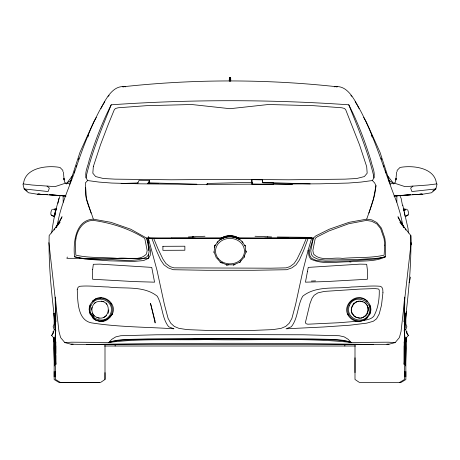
<?xml version="1.0" encoding="UTF-8"?>
<svg xmlns="http://www.w3.org/2000/svg" width="460" height="460" viewBox="0 0 460 460"><rect width="100%" height="100%" fill="white"/><g stroke="black" fill="none" stroke-linecap="round" stroke-linejoin="round"><path stroke-width="0.69" d="M54.159 376.809L54.159 371.484M54.159 337.864L54.159 379.534L58.926 382.409L99.394 382.409M54.159 315.169L54.159 324.766M54.475 354.827L54.475 365.838L54.475 337.807M54.475 353.562L54.475 342.527M54.475 315.203L54.475 324.708M55.493 376.746L55.493 371.421M55.493 330.188L55.493 379.471L60.26 382.346L100.723 382.346L105.001 379.471L105.001 372.623M55.493 317.164L55.493 301.369M55.809 363.584L55.809 355.43M55.809 353.498L55.827 341.929M354.999 372.623L354.999 357.794M404.19 345.839L404.162 364.481M404.507 301.369L404.507 379.471L399.74 382.346M405.536 345.897L405.536 365.832L405.536 337.801M405.536 324.702L405.536 314.548M405.852 337.858L405.852 379.529L401.085 382.409L359.277 382.346L354.999 379.471L354.999 344.252M405.852 324.76L405.852 315.163M229.362 81.23L229.39 77.59L229.218 81.029M244.415 257.335L244.433 255.944L245.979 251.93L245.094 245.899L241.063 240.488C234.45 235.888 225.532 235.756 218.943 240.488L214.912 245.893L214.095 251.89L216.148 257.456L220.403 262.091L226.538 264.787L233.473 264.845L239.671 262.229L243.869 257.473L244.433 255.944M64.112 179.992L63.422 172.132M406.329 337.617L406.289 340.423L405.691 342.637L405.536 341.993M403.322 227.119L400.177 213.354L396.796 202.187L396.888 196.052M251.953 184.494L251.994 182.298L207.305 183.465L206.73 184.696M396.02 179.733L396.048 178.313L395.456 182.074L394.473 183.166L391.069 183.701M367.569 301.645L367.137 301.047C356.08 290.111 339.026 307.228 350.388 318.067C361.255 328.336 378.534 312.691 367.137 301.047M405.536 364.579L406.289 348.185L406.082 339.48M96.767 298.413C77.303 308.815 100.148 332.781 111.544 315.249L112.389 313.973C117.725 302.571 101.148 291.812 92.73 301.197M55.395 339.767L51.629 335.472L53.199 333.264L54.291 329.653L55.275 329.049L55.614 327.669C51.98 297.137 48.352 266.323 49.162 235.526L60.111 221.881L57.695 225.377M402.304 225.377L399.889 221.881L410.837 235.526C411.545 266.323 408.106 297.137 404.386 327.669L404.725 329.049L405.709 329.653L406.801 333.264L408.371 335.472L404.604 339.767M55.234 297.108L55.257 305.423M251.7 182.476L251.856 179.636L262.493 179.871L262.821 182.804L273.326 182.965L273.487 184.627L252.321 184.184L251.856 179.636M262.418 181.217L262.493 179.871M273.246 184.391L273.326 182.965M148.586 183.661L148.632 182.85L196.868 184.19M53.929 339.486L53.722 348.185L54.504 364.544M51.652 233.03C53.348 220.374 55.879 207.391 60.26 195.373M89.562 311.127L89.596 310.707M85.658 187.565C83.996 198.611 90.338 208.8 93.311 219.15L110.958 222.329L130.795 229.241L146.7 238.148L220.869 238.096L226.435 236.06L233.565 236.06L239.131 238.096L272.918 238.199L313.3 238.148L315.807 235.899L329.205 229.241L349.042 222.329L366.689 219.15L371.864 219.897L376.843 222.559L381.461 228.189L384.801 238.079L385.675 244.91L385.48 256.778C374.877 262.148 362.428 260.458 350.951 261.786C337.611 261.487 323.029 265.086 310.609 259.014L309.062 256.226L308.137 250.217L311.673 238.148L313.3 238.148L310.77 250.706L311.472 254.679L313.329 256.996L317.567 259.06L325.197 260.061L357.546 259.509L379.736 258.083L385.48 256.778L374.739 259.101L350.865 260.826L326.226 261.435L316.457 260.573L311.483 258.325L309.798 255.461L309.448 250.689L313.3 238.148M437 184.293L435.844 188.939L431.509 192.769L422.268 194.281L412.436 194.643L418.077 194.35M54.93 214.722L54.809 215.671L56.246 208.518L56.126 208.8M410.837 235.526L410.935 244.519L401.039 331.459L399.378 337.588L395.163 342.596L389.016 344.206L385.319 344.385L86.394 344.528L70.984 344.206L64.837 342.596L60.622 337.588L58.96 331.459L48.886 242.673M397.055 171.603L397.198 170.303L399.993 167.474C412.539 165.054 435.045 167.538 436.471 183.799M404.742 305.423L404.765 297.108M251.994 182.298L251.976 183.287M262.62 182.436L310.218 183.891M96.979 317.44C110.354 322.402 113.005 299.075 98.572 301.467C90.557 302.433 89.447 314.812 97.008 317.44M91.114 213.101L86.428 198.467L85.336 182.965L87.596 180.538L99.049 182.091L111.791 183.057L140.139 183.822L200.272 184.42L319.861 183.822L348.209 183.057L360.95 182.091L372.404 180.538L374.664 182.965L375.947 185.598C375.107 197.288 370.501 208.196 366.689 219.15M363.02 301.823C355.258 298.252 347.225 309.39 353.803 315.577C365.395 325.548 375.923 302.95 359.818 301.185M55.827 330.303L55.016 337.559L55.056 340.365L55.654 342.579L55.809 341.935M23.529 183.799C24.955 167.538 47.461 165.054 60.007 167.474L62.801 170.303L62.945 171.603M55.447 338.203L55.056 348.122L55.838 364.481M307.573 238.516L238.958 238.585L234.324 236.791L234.404 236.267L230 235.733L225.595 236.267L220.869 238.096L146.7 238.148L149.23 250.706L148.528 254.679L148.517 258.325L143.543 260.573L133.774 261.435L109.135 260.826L85.261 259.101L74.52 256.778C73.117 242.851 75.313 220.001 93.311 219.15M396.577 172.132L395.887 179.992M207.063 184.862L207.305 183.465M226.435 265.351L226.538 264.787M375.947 185.598L373.572 198.467L368.885 213.101M57.931 203.274L58.857 198.415M369.828 314.226L370.731 309.626L369.8 304.98M91.431 310.046L91.983 307.274M108.157 313.369L108.847 309.908M351.359 309.626C351.365 306.366 353.527 303.094 356.569 301.841M90.2 304.98L89.246 309.626L90.171 314.226M55.562 210.427L54.251 216.804L55.562 210.427L54.171 209.386L54.694 209.012L56.131 209.15L52.4 209.329M55.493 211.64L55.879 209.823M53.193 331.171L52.889 333.563L51.629 335.472M56.672 227.142L59.484 214.791C63.537 199.042 70.386 184.207 75.722 168.877C82.38 149.132 89.677 129.524 99.325 111.015C104.926 101.28 111.998 84.318 125.724 86.802M85.859 177.945C91.563 152.72 101.671 128.766 111.222 104.799C190.262 99.348 269.738 99.348 348.778 104.799C357.926 122.607 365.004 141.41 370.904 160.517C372.071 166.974 376.832 174.334 372.404 180.538M112.389 313.973L111.544 315.249M54.493 341.993L54.32 342.642L53.722 340.429L53.682 337.623M409.141 282.779L410.556 277.046M367.615 312.875C368.874 310.08 368.058 305.871 365.809 303.698M58.765 223.106L59.121 221.743L58.42 223.997M308.137 250.217L302.939 270.532L295.59 304.52L291.887 318.435L289.202 323.248L285.735 326.41L281.152 328.331L273.067 329.601L253.046 330.412L230 330.705L206.954 330.412L186.933 329.601L178.848 328.331L174.265 326.41L170.798 323.248L168.113 318.435L164.41 304.52L157.061 270.532L148.327 238.148L174.058 238.648L221.041 238.585L225.676 236.791L230 236.267L234.324 236.791M404.742 313.898L404.944 313.093L404.179 321.649M406.082 313.956C407.065 305.44 405.024 325.358 405.536 321.109M234.019 236.227L239.131 238.096L311.673 238.148L306.205 238.642L301.892 249.078L297.12 259.02L294.101 263.511L289.898 266.65L286.017 267.864L270.779 268.191L173.983 267.864L170.102 266.65L165.899 263.511L162.88 259.02L158.108 249.078L153.795 238.642L148.327 238.148L150.38 238.332L149.88 238.245M74.112 172.902L74.767 170.89M76.073 166.871L76.509 165.531M78.47 159.505L78.907 158.165M54.596 325.116L54.228 326.243L55.275 329.049M51.727 209.76L50.979 211.997L50.801 214.348L51.296 215.079L54.32 216.568L51.296 215.079L52.676 215.786M69.506 184.414L79.965 152.335L93.823 121.693L96.324 117.432M54.809 322.558L54.964 323.794M238.958 238.585L239.131 238.096L234.312 236.267M67.35 257.013L66.884 258.325L148.517 258.325L150.202 255.461L150.552 250.689L146.7 238.148M404.053 364.027L404.19 363.653M307.51 238.51L306.205 238.642L308.16 238.245L303.68 250.384L299.408 259.911L296.062 264.822L291.835 267.875L286.637 269.721L253.868 270.279L206.132 270.279L173.362 269.721L168.164 267.875L163.938 264.822L160.592 259.911L156.32 250.384L151.84 238.245L153.795 238.642L174.058 238.648L171.074 238.159L195.304 238.153M404.725 329.049L405.772 326.243L405.404 325.116M87.94 136.873L88.671 134.987M405.709 329.653L406.893 326.657L405.099 322.909M60.271 220.627L62.048 216.752L55.631 227.7M308.16 238.245L311.673 238.148M436.942 183.879L427.863 185.023L412.925 186.099L410.648 188.129L411.884 191.55L435.844 188.939L435.338 188.951M111.222 104.799C102.074 122.601 94.996 141.41 89.096 160.517C87.929 166.974 83.168 174.334 87.596 180.538M234.013 237.182L232.766 236.934M240.172 262.183L240.954 260.682M137.333 183.684L139.138 180.274L149.511 180.441L149.724 182.741M220.087 262.683L220.403 262.091M100.907 108.583L102.752 105.156M54.901 322.909L53.107 326.657L54.291 329.653M148.994 183.793L147.804 183.408L149.511 180.441M66.223 184.04L72.335 175.841M92.431 301.645L93.328 300.731M103.063 104.581L104.817 101.821M365.729 315.635L363.02 317.44M54.125 230.034L54.878 228.867M353.096 304.301L353.878 303.128M365.706 316.129L367.666 313.191M109.491 317.641L111.418 314.835M56.08 227.711L56.89 226.544M356.569 317.417L359.76 318.073M215.297 244.852L214.446 245.962L214.912 245.893M216.999 242.627L217.844 241.517M111.556 314.634L111.929 314.145M148.528 254.679L146.671 256.996C133.141 263.339 116.909 258.761 102.453 259.509C93.127 258.923 83.611 259.21 74.52 256.778M64.837 342.596L71.685 342.188L108.778 342.459L111.895 339.267L115.816 336.864L120.75 335.731L156.607 334.782L230 334.592L303.393 334.782L339.25 335.731L344.183 336.864L348.105 339.267L351.221 342.459L388.315 342.188L395.163 342.596M101.39 297.603L99.929 298.35M225.101 237.59L225.854 236.934L227.234 236.934M348.209 314.928L348.438 314.732L347.61 313.973M350.894 261.838L349.83 261.838M432.86 190.975L434.844 189.353M108.071 96.312L109.135 95.45M234.065 264.96L235.06 264.178M353.832 315.589L352.003 312.858M103.304 320.965L104.305 319.993M92.581 301.426C99.435 294.285 112.585 299.736 112.384 309.626C112.585 319.522 99.435 324.967 92.581 317.831M94.294 303.324L95.467 302.536M103.77 317.503L106.709 315.543M367.419 317.831C360.565 324.967 347.415 319.522 347.616 309.626C347.415 299.736 360.565 294.285 367.419 301.426M71.122 180.625L66.913 182.867M54.475 321.724L53.722 313.156L53.929 313.961M55.257 313.898L55.056 313.093L55.821 321.649M213.498 252.212L214.095 251.89M406.703 215.786L408.578 214.348L408.399 211.997L407.646 209.76M63.204 202.187L63.112 196.052M405.662 216.269L408.083 215.079L405.082 216.528M219.293 240.114L225.256 237.222M334.276 86.802C348.001 84.318 355.074 101.28 360.674 111.015C375.895 140.07 384.56 171.867 396.796 202.187M108.778 342.459L114.574 340.596L124.499 339.468L147.303 338.94L230 338.681L312.697 338.94L335.501 339.468L345.425 340.596L351.221 342.459C303.353 337.324 255.001 340.739 206.954 339.595C174.242 340.285 141.318 338.307 108.778 342.459L119.14 340.348L137.523 339.382L206.954 338.905L322.477 339.382L340.86 340.348L351.221 342.459M227.033 265.19L228.815 264.707M233.093 237.187L234.146 236.934M101.016 321.264L103.172 320.792L101.079 320.407M68.931 183.701L65.527 183.166L54.999 186.633L32.137 185.023L23.057 183.879M356.051 301.679L358.823 301.127M360.766 318.13L362.152 317.854M309.62 238.332L310.12 238.245M103.212 320.787L105.386 320.442M225.981 236.227L220.869 238.096L221.041 238.585M357.719 321.207L338.951 322.73L307.815 324.208L306.038 323.702L305.388 322.604L309.988 303.514L312.07 298.183L314.168 295.274L317.906 292.87L324.467 291.393L359.651 289.11L374.831 288.57L378.413 288.966L379.258 289.972C379.483 298.873 378.137 308.614 373.618 316.503C370.501 319.614 365.838 320.034 361.681 320.689M227.338 236.06L230 235.75L232.662 236.06M365.067 319.148L365.7 319.085M393.967 196.121L410.745 194.712L398.918 195.569M394.743 195.874L396.83 195.724M412.925 186.099L405.001 186.633L394.473 183.166M361.681 320.488L363.768 320.355M394.801 195.897L422.303 194.149L419.485 194.281M204.982 236.25L188.405 236.952M193.568 236.842L192.211 236.911M311.368 281.054L315.56 280.882M121.129 183.511L138.264 182.936M419.934 194.091L421.981 194.028M180.044 339.681L206.954 338.905M86.394 344.528C182.12 342.89 277.88 342.89 373.606 344.528M148.074 237.4L148.517 237.394M70.984 344.206L73.123 344.195M288.926 238.159L264.695 238.153M229.333 77.625L230.667 77.625L230.782 81.029M229.396 77.792L230.667 77.625L230.638 81.224M336.07 86.802L337.272 86.802C266.214 78.993 193.786 78.993 122.728 86.802L123.93 86.802M225.687 236.267L225.676 236.791M104.489 346.012L355.511 346.012M405.375 209.162L406.979 209.329M386.877 344.195L389.016 344.206M255.018 236.25L271.595 236.952M147.804 183.408L158.096 183.5M277.294 237.015L311.926 237.4M24.662 188.951L24.156 188.939L23 184.293M38.019 194.028L40.066 194.091M273.303 183.804L292.577 184.615M267.49 236.9L267.789 236.911M40.514 194.281L37.697 194.149L65.199 195.897M41.923 194.35L47.558 194.62L37.731 194.281L28.491 192.769L24.156 188.939L48.116 191.55L49.352 188.129L47.075 186.099M96.232 320.355L98.319 320.488M61.082 195.569L49.254 194.712L66.033 196.121M63.169 195.724L65.257 195.874M152.427 238.516L153.795 238.642L152.49 238.51M94.3 319.085L94.932 319.148M221.26 262.827L222.427 262.976M96.341 320.43L98.319 320.689M245.094 245.899L245.554 245.962L244.582 245.249M101.177 301.127L103.948 301.679M97.848 317.854L99.234 318.13M99.63 321.051L100.866 321.298M404.173 341.929L404.346 342.579L404.944 340.365L404.984 337.559L404.173 330.303M393.777 184.04L393.087 182.867L388.878 180.625M234.744 237.222L240.108 239.827M245.979 251.93L246.502 252.212M364.533 302.536L365.706 303.324M353.291 315.543L356.23 317.503M94.806 319.343L96.399 320.407M350.865 95.45L351.929 96.312M25.156 189.353L27.14 190.975M93.282 318.418L94.777 319.677M52.883 215.757L53.44 216.252M65.527 183.166L64.544 182.074L63.951 178.313L63.98 179.733M388.286 180.268L389.62 181.855L390.494 184.414M387.665 175.841L393.087 182.867M242.155 241.517L243.001 242.627M111.176 303.772L110.929 303.422L111.009 304.048M403.109 226.544L403.92 227.711M106.122 303.128L106.904 304.301M92.334 313.191L94.294 316.129M408.371 335.472L407.111 333.563L406.807 331.171M404.369 227.7L397.952 216.752L399.728 220.627M405.122 228.867L405.875 230.034M355.183 101.821L356.937 104.581M91.454 313.76L93.685 317.423M366.672 300.731L367.126 301.49M363.676 117.432L366.177 121.693L380.035 152.335L389.62 181.855M357.247 105.156L359.093 108.583M239.671 262.229L239.913 262.683M245.726 250.723L246.244 251.718M399.74 195.373L401.143 198.415L402.471 205.384M403.794 210.41L403.247 209.15L404.685 209.012L405.208 209.386L403.817 210.427L404.001 211.192M348.778 104.799C358.328 128.766 368.437 152.72 374.141 177.945M371.329 134.987L372.094 136.965M55.809 363.653L55.947 364.027M381.093 158.165L381.53 159.505M383.49 165.531L383.928 166.871M385.233 170.89L385.888 172.902M401.58 223.997L400.878 221.743L401.235 223.106M405.047 210.364L404.685 209.012L404.944 210.306M402.759 205.16L408.083 228.758L408.348 233.03M214.55 246.456L214.751 247.445M404.225 212.278L404.455 213.388M404.57 213.946L404.892 215.556M368.017 307.274L368.569 310.046M351.152 309.908L351.842 313.369M233.473 264.845L233.565 265.351M404.553 338.203L404.944 348.122L404.19 364.395M405.041 321.701L405.076 322.04M370.403 310.707L370.438 311.127M411.113 242.673L411.194 244.593M348.438 314.732L348.456 315.249M92.862 301.047L92.874 301.49M405.852 371.479L405.852 376.803M404.507 330.188L404.507 332.954M404.507 371.421L404.507 376.746M404.19 301.467L404.19 321.661L404.19 321.046M404.19 341.935L404.19 363.584M344.85 344.574L344.85 346.006M230 235.733L230 236.267M148.517 236.394L148.517 237.843M148.517 238.153L148.517 250.631M115.149 344.574L115.149 346.006M105.001 344.252L105.001 379.471M55.809 301.467L55.809 321.661M55.809 345.839L55.809 364.521M55.493 315.79L55.493 332.954M162.909 246.313L162.903 250.326L184.857 250.234L184.868 246.221L162.909 246.313M92.638 269.646L92.598 279.243L133.969 281.577L154.56 282.17L151.754 267.392L99.803 264.126L93.328 264.293L92.638 269.646M77.234 289.472C77.838 301.386 77.268 321.615 93.23 323.138C119.951 327.175 147.068 327.025 173.989 328.802L168.67 326.778C161.788 318.101 162.708 305.808 157.297 296.246C143.595 285.269 124.545 289.156 108.261 286.983C98.681 286.85 89.062 285.401 79.499 286.315L78.096 287.299L77.234 289.472M384.686 245.151L384.134 255.156C370.501 258.284 356.264 257.088 342.401 258.399C333.293 256.91 320.574 261.803 313.507 253.977L312.852 250.481L315.244 238.361L317.135 236.9L328.934 230.972L348.691 223.75L366.361 220.426L371.663 221.248L376.763 223.853L380.581 228.499L384.117 238.792L384.686 245.151M93.323 166.612L92.822 173.19L95.628 176.559L103.345 178.514L115.052 179.147L171.339 179.791L230 179.365L288.661 179.791L344.948 179.147L356.655 178.514L364.372 176.559L367.178 173.19L366.678 166.612L359.519 144.814L345.598 109.468L344.35 108.439L341.849 107.778L313.749 105.696L268.364 104.512L230 108.698L191.636 104.512L146.251 105.696L118.151 107.778L115.65 108.439L114.402 109.468L108.083 124.878L100.481 144.814L93.323 166.612M75.883 238.792L75.313 245.151L75.865 255.156C89.499 258.284 103.736 257.088 117.599 258.399C126.707 256.91 139.426 261.803 146.493 253.977L147.148 250.481L144.756 238.361C129.398 228.666 111.567 223.025 93.639 220.426C83.34 220.133 77.383 229.655 75.883 238.792M382.944 292.652L381.524 305.101L379.247 313.91L376.539 318.832L373.29 321.264L366.769 323.138L349.836 325.209L323.553 326.991L286.011 328.802L291.329 326.778C298.212 318.101 297.292 305.808 302.703 296.246C316.405 285.269 335.455 289.156 351.739 286.983C361.318 286.85 370.938 285.401 380.5 286.315L381.903 287.299L382.766 289.472L382.944 292.652M307.493 271.308L305.44 282.17L326.031 281.577L367.402 279.243L367.362 269.646L366.672 264.293L360.197 264.126L308.246 267.392L307.493 271.308M90.959 305.561C85.755 318.274 105.3 326.37 110.607 313.697C115.816 300.984 96.266 292.888 90.959 305.561M349.393 305.561C344.183 318.274 363.733 326.37 369.041 313.697C374.244 300.984 354.7 292.888 349.393 305.561M154.893 320.407L150.506 303.324L155.158 322.949L154.893 320.407M218.063 258.307A14.467 12.73 0.1 0 0 243.047 256.628A14.467 12.73 0.1 0 0 228.89 238.429A14.467 12.73 0.1 0 0 218.063 258.307"/></g></svg>
